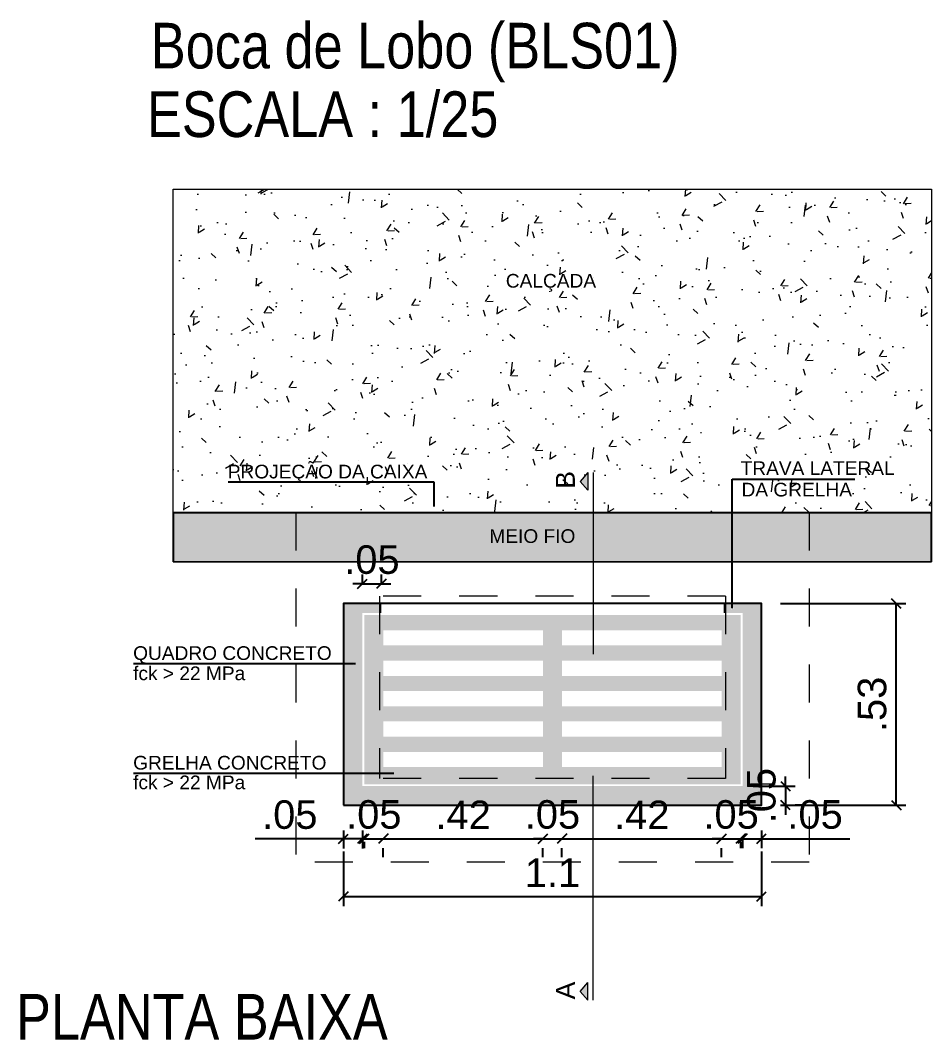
# Model space of a CAD drawing. Header units: feet. Extents: x 203667 to 205527, y 9204857 to 9205156.
# Drawn here: x 204228.062 to 204230.459, y 9205144.817 to 9205147.497 of the extents above; entities that cross this region are included whole.
import ezdxf
from ezdxf.enums import TextEntityAlignment as Align

# ---------------------------------------------------------------- set-up
doc = ezdxf.new("R2010")
doc.units = ezdxf.units.FT
doc.header["$LTSCALE"] = 0.3
doc.header["$MEASUREMENT"] = 0
doc.linetypes.add('HIDDEN', pattern=[0.375, 0.25, -0.125])
for name, color, linetype in [('CALÇADA', 3, 'Continuous'), ('CORTE', 250, 'Continuous'), ('cotas1', 7, 'Continuous'), ('LF', 7, 'Continuous'), ('projeção', 253, 'Continuous'), ('texto', 7, 'Continuous'), ('TEXTO-100', 7, 'Continuous'), ('TEXTURA', 7, 'Continuous')]:
    doc.layers.add(name, color=color, linetype=linetype)
for name, color, linetype, lineweight in [('COTA', 7, 'Continuous', 0), ('Cotas Calçadas', 7, 'Continuous', 25), ('Detalhe 2', 1, 'Continuous', 18)]:
    doc.layers.add(name, color=color, linetype=linetype, lineweight=lineweight)
doc.styles.add('COTA', font='arial.ttf')
doc.styles.add('ESC-50-60', font='arial.ttf', dxfattribs={"height": 0.075})
doc.styles.add('REG100', font='arial.ttf', dxfattribs={"height": 0.0625})
doc.styles.add('TARCISIO', font='swissci.ttf')
doc.dimstyles.new('ESC-50', dxfattribs={"dimtxt": 0.075, "dimasz": 0.025, "dimexe": 0.025, "dimexo": 0.05, "dimgap": 0.025, "dimtad": 1, "dimzin": 12, "dimdsep": 46, "dimtxsty": 'ESC-50-60', "dimblk": 'OBLIQUE', "dimcen": 0.09, "dimclrd": 256, "dimclre": 256, "dimclrt": 1, "dimadec": 0, "dimazin": 0, "dimtfac": 1, "dimtix": 1, "dimtmove": 0, "dimatfit": 3, "dimfxl": 1, "dimtolj": 1, "dimtzin": 12, "dimarcsym": 0})

# ---------------------------------------------------------------- blocks, each defined once
blk = doc.blocks.new('_Oblique')
at = {"layer": 'cotas1', "color": 0, "lineweight": -2}
blk.add_line((-0.5, -0.5), (0.5, 0.5), dxfattribs=at)
blk = doc.blocks.new('*D517')
at = {"layer": 'Cotas Calçadas', "lineweight": -2, "transparency": 16777216}
for p, q in [((204230.012, 9205145.3669), (204230.012, 9205145.3202)), ((204229.962, 9205145.3452), (204230.012, 9205145.3452)), ((204229.962, 9205145.3419), (204229.962, 9205145.3202)), ((204230.012, 9205145.3452), (204230.2439, 9205145.3452))]:
    blk.add_line(p, q, dxfattribs=at)
at = {"layer": 'Defpoints', "color": 0, "transparency": 16777216}
for p in [(204230.012, 9205145.4169), (204229.962, 9205145.3919), (204230.012, 9205145.3452)]:
    blk.add_point(p, dxfattribs=at)
at = {"layer": 'Cotas Calçadas', "lineweight": -2, "transparency": 16777216, "xscale": 0.025, "yscale": 0.025, "zscale": 0.025, "rotation": 180}
blk.add_blockref('_Oblique', (204229.962, 9205145.3452), dxfattribs=at)
at = {"layer": 'Cotas Calçadas', "lineweight": -2, "transparency": 16777216, "xscale": 0.025, "yscale": 0.025, "zscale": 0.025}
blk.add_blockref('_Oblique', (204230.012, 9205145.3452), dxfattribs=at)
at = {"layer": 'Cotas Calçadas', "color": 1, "transparency": 16777216, "insert": (204230.1529, 9205145.4085), "char_height": 0.075, "attachment_point": 5, "style": 'ESC-50-60'}
blk.add_mtext('\\A1;.05', dxfattribs=at)
blk = doc.blocks.new('*D518')
at = {"layer": 'Cotas Calçadas', "lineweight": -2, "transparency": 16777216}
for p, q in [((204229.907, 9205145.3452), (204229.882, 9205145.3452)), ((204229.907, 9205145.3452), (204229.957, 9205145.3452)), ((204229.957, 9205145.3452), (204229.982, 9205145.3452)), ((204229.957, 9205145.3369), (204229.957, 9205145.3202)), ((204229.907, 9205145.2969), (204229.907, 9205145.3202))]:
    blk.add_line(p, q, dxfattribs=at)
at = {"layer": 'Defpoints', "color": 0, "transparency": 16777216}
for p in [(204229.957, 9205145.3869), (204229.907, 9205145.3469), (204229.957, 9205145.3452)]:
    blk.add_point(p, dxfattribs=at)
at = {"layer": 'Cotas Calçadas', "lineweight": -2, "transparency": 16777216, "xscale": 0.025, "yscale": 0.025, "zscale": 0.025}
blk.add_blockref('_Oblique', (204229.907, 9205145.3452), dxfattribs=at)
at = {"layer": 'Cotas Calçadas', "lineweight": -2, "transparency": 16777216, "xscale": 0.025, "yscale": 0.025, "zscale": 0.025, "rotation": 180}
blk.add_blockref('_Oblique', (204229.957, 9205145.3452), dxfattribs=at)
at = {"layer": 'Cotas Calçadas', "color": 1, "transparency": 16777216, "insert": (204229.932, 9205145.4085), "char_height": 0.075, "attachment_point": 5, "style": 'ESC-50-60'}
blk.add_mtext('\\A1;.05', dxfattribs=at)
blk = doc.blocks.new('*D519')
at = {"layer": 'Cotas Calçadas', "lineweight": -2, "transparency": 16777216}
for p, q in [((204229.487, 9205145.3452), (204229.907, 9205145.3452)), ((204229.487, 9205145.2969), (204229.487, 9205145.3202)), ((204229.907, 9205145.2969), (204229.907, 9205145.3202))]:
    blk.add_line(p, q, dxfattribs=at)
at = {"layer": 'Defpoints', "color": 0, "transparency": 16777216}
for p in [(204229.487, 9205145.3469), (204229.907, 9205145.3469), (204229.907, 9205145.3452)]:
    blk.add_point(p, dxfattribs=at)
at = {"layer": 'Cotas Calçadas', "lineweight": -2, "transparency": 16777216, "xscale": 0.025, "yscale": 0.025, "zscale": 0.025, "rotation": 180}
blk.add_blockref('_Oblique', (204229.487, 9205145.3452), dxfattribs=at)
at = {"layer": 'Cotas Calçadas', "lineweight": -2, "transparency": 16777216, "xscale": 0.025, "yscale": 0.025, "zscale": 0.025}
blk.add_blockref('_Oblique', (204229.907, 9205145.3452), dxfattribs=at)
at = {"layer": 'Cotas Calçadas', "color": 1, "transparency": 16777216, "insert": (204229.697, 9205145.4079), "char_height": 0.075, "attachment_point": 5, "style": 'ESC-50-60'}
blk.add_mtext('\\A1;.42', dxfattribs=at)
blk = doc.blocks.new('*D520')
at = {"layer": 'Cotas Calçadas', "lineweight": -2, "transparency": 16777216}
for p, q in [((204229.437, 9205145.3452), (204229.412, 9205145.3452)), ((204229.437, 9205145.3452), (204229.487, 9205145.3452)), ((204229.487, 9205145.3452), (204229.512, 9205145.3452)), ((204229.437, 9205145.2969), (204229.437, 9205145.3202)), ((204229.487, 9205145.2969), (204229.487, 9205145.3202))]:
    blk.add_line(p, q, dxfattribs=at)
at = {"layer": 'Defpoints', "color": 0, "transparency": 16777216}
for p in [(204229.437, 9205145.3469), (204229.487, 9205145.3469), (204229.487, 9205145.3452)]:
    blk.add_point(p, dxfattribs=at)
at = {"layer": 'Cotas Calçadas', "lineweight": -2, "transparency": 16777216, "xscale": 0.025, "yscale": 0.025, "zscale": 0.025}
blk.add_blockref('_Oblique', (204229.437, 9205145.3452), dxfattribs=at)
at = {"layer": 'Cotas Calçadas', "lineweight": -2, "transparency": 16777216, "xscale": 0.025, "yscale": 0.025, "zscale": 0.025, "rotation": 180}
blk.add_blockref('_Oblique', (204229.487, 9205145.3452), dxfattribs=at)
at = {"layer": 'Cotas Calçadas', "color": 1, "transparency": 16777216, "insert": (204229.462, 9205145.4085), "char_height": 0.075, "attachment_point": 5, "style": 'ESC-50-60'}
blk.add_mtext('\\A1;.05', dxfattribs=at)
blk = doc.blocks.new('*D521')
at = {"layer": 'Cotas Calçadas', "lineweight": -2, "transparency": 16777216}
for p, q in [((204230.0752, 9205145.4834), (204230.0752, 9205145.5084)), ((204230.012, 9205145.4834), (204230.1002, 9205145.4834)), ((204230.0752, 9205145.4834), (204230.0752, 9205145.4334)), ((204230.0752, 9205145.4334), (204230.0752, 9205145.4084)), ((204230.1252, 9205145.4334), (204230.1002, 9205145.4334))]:
    blk.add_line(p, q, dxfattribs=at)
at = {"layer": 'Defpoints', "color": 0, "transparency": 16777216}
for p in [(204229.962, 9205145.4834), (204230.0752, 9205145.4334), (204230.0752, 9205145.4334)]:
    blk.add_point(p, dxfattribs=at)
at = {"layer": 'Cotas Calçadas', "lineweight": -2, "transparency": 16777216, "xscale": 0.025, "yscale": 0.025, "zscale": 0.025}
for p, rotation in [((204230.0752, 9205145.4834), 270), ((204230.0752, 9205145.4334), 90)]:
    blk.add_blockref('_Oblique', p, dxfattribs=dict(at, rotation=rotation))
at = {"layer": 'Cotas Calçadas', "color": 1, "transparency": 16777216, "insert": (204230.0119, 9205145.4584), "char_height": 0.075, "attachment_point": 5, "rotation": 90, "style": 'ESC-50-60'}
blk.add_mtext('\\A1;.05', dxfattribs=at)
blk = doc.blocks.new('*D522')
at = {"layer": 'Cotas Calçadas', "lineweight": -2, "transparency": 16777216}
for p, q in [((204230.062, 9205145.9634), (204230.3915, 9205145.9634)), ((204230.3665, 9205145.4334), (204230.3665, 9205145.9634)), ((204230.062, 9205145.4334), (204230.3915, 9205145.4334))]:
    blk.add_line(p, q, dxfattribs=at)
at = {"layer": 'Defpoints', "color": 0, "transparency": 16777216}
for p in [(204230.012, 9205145.9634), (204230.3665, 9205145.9634), (204230.012, 9205145.4334)]:
    blk.add_point(p, dxfattribs=at)
at = {"layer": 'Cotas Calçadas', "lineweight": -2, "transparency": 16777216, "xscale": 0.025, "yscale": 0.025, "zscale": 0.025}
for p, rotation in [((204230.3665, 9205145.9634), 90), ((204230.3665, 9205145.4334), 270)]:
    blk.add_blockref('_Oblique', p, dxfattribs=dict(at, rotation=rotation))
at = {"layer": 'Cotas Calçadas', "color": 1, "transparency": 16777216, "insert": (204230.3032, 9205145.6984), "char_height": 0.075, "attachment_point": 5, "rotation": 90, "style": 'ESC-50-60'}
blk.add_mtext('\\A1;.53', dxfattribs=at)
blk = doc.blocks.new('*D527')
at = {"layer": 'Cotas Calçadas', "lineweight": -2, "transparency": 16777216}
for p, q in [((204228.962, 9205146.0134), (204228.962, 9205146.0403)), ((204229.012, 9205146.0134), (204229.012, 9205146.0403)), ((204228.962, 9205146.0153), (204228.937, 9205146.0153)), ((204228.962, 9205146.0153), (204229.012, 9205146.0153)), ((204229.012, 9205146.0153), (204229.037, 9205146.0153))]:
    blk.add_line(p, q, dxfattribs=at)
at = {"layer": 'Defpoints', "color": 0, "transparency": 16777216}
for p in [(204229.012, 9205146.0153), (204228.962, 9205145.9634), (204229.012, 9205145.9634)]:
    blk.add_point(p, dxfattribs=at)
at = {"layer": 'Cotas Calçadas', "lineweight": -2, "transparency": 16777216, "xscale": 0.025, "yscale": 0.025, "zscale": 0.025}
blk.add_blockref('_Oblique', (204228.962, 9205146.0153), dxfattribs=at)
at = {"layer": 'Cotas Calçadas', "lineweight": -2, "transparency": 16777216, "xscale": 0.025, "yscale": 0.025, "zscale": 0.025, "rotation": 180}
blk.add_blockref('_Oblique', (204229.012, 9205146.0153), dxfattribs=at)
at = {"layer": 'Cotas Calçadas', "color": 1, "transparency": 16777216, "insert": (204228.987, 9205146.0786), "char_height": 0.075, "attachment_point": 5, "style": 'ESC-50-60'}
blk.add_mtext('\\A1;.05', dxfattribs=at)
blk = doc.blocks.new('*D528')
at = {"layer": 'Cotas Calçadas', "lineweight": -2, "transparency": 16777216}
for p, q in [((204228.967, 9205145.3452), (204228.942, 9205145.3452)), ((204228.967, 9205145.3452), (204229.017, 9205145.3452)), ((204228.967, 9205145.3369), (204228.967, 9205145.3202)), ((204229.017, 9205145.3452), (204229.042, 9205145.3452)), ((204229.017, 9205145.2969), (204229.017, 9205145.3202))]:
    blk.add_line(p, q, dxfattribs=at)
at = {"layer": 'Defpoints', "color": 0, "transparency": 16777216}
for p in [(204228.967, 9205145.3869), (204229.017, 9205145.3469), (204229.017, 9205145.3452)]:
    blk.add_point(p, dxfattribs=at)
at = {"layer": 'Cotas Calçadas', "lineweight": -2, "transparency": 16777216, "xscale": 0.025, "yscale": 0.025, "zscale": 0.025}
blk.add_blockref('_Oblique', (204228.967, 9205145.3452), dxfattribs=at)
at = {"layer": 'Cotas Calçadas', "lineweight": -2, "transparency": 16777216, "xscale": 0.025, "yscale": 0.025, "zscale": 0.025, "rotation": 180}
blk.add_blockref('_Oblique', (204229.017, 9205145.3452), dxfattribs=at)
at = {"layer": 'Cotas Calçadas', "color": 1, "transparency": 16777216, "insert": (204228.992, 9205145.4085), "char_height": 0.075, "attachment_point": 5, "style": 'ESC-50-60'}
blk.add_mtext('\\A1;.05', dxfattribs=at)
blk = doc.blocks.new('*D529')
at = {"layer": 'Cotas Calçadas', "lineweight": -2, "transparency": 16777216}
for p, q in [((204228.912, 9205145.3669), (204228.912, 9205145.3198)), ((204228.962, 9205145.3669), (204228.962, 9205145.3198)), ((204228.912, 9205145.3448), (204228.68, 9205145.3448)), ((204228.962, 9205145.3448), (204228.912, 9205145.3448)), ((204228.962, 9205145.3448), (204228.987, 9205145.3448))]:
    blk.add_line(p, q, dxfattribs=at)
at = {"layer": 'Defpoints', "color": 0, "transparency": 16777216}
for p in [(204228.912, 9205145.4169), (204228.962, 9205145.4169), (204228.962, 9205145.3448)]:
    blk.add_point(p, dxfattribs=at)
at = {"layer": 'Cotas Calçadas', "lineweight": -2, "transparency": 16777216, "xscale": 0.025, "yscale": 0.025, "zscale": 0.025}
blk.add_blockref('_Oblique', (204228.912, 9205145.3448), dxfattribs=at)
at = {"layer": 'Cotas Calçadas', "lineweight": -2, "transparency": 16777216, "xscale": 0.025, "yscale": 0.025, "zscale": 0.025, "rotation": 180}
blk.add_blockref('_Oblique', (204228.962, 9205145.3448), dxfattribs=at)
at = {"layer": 'Cotas Calçadas', "color": 1, "transparency": 16777216, "insert": (204228.771, 9205145.4081), "char_height": 0.075, "attachment_point": 5, "style": 'ESC-50-60'}
blk.add_mtext('\\A1;.05', dxfattribs=at)
blk = doc.blocks.new('*D530')
at = {"layer": 'Cotas Calçadas', "lineweight": -2, "transparency": 16777216}
for p, q in [((204228.912, 9205145.3119), (204228.912, 9205145.1682)), ((204230.012, 9205145.3119), (204230.012, 9205145.1682)), ((204228.912, 9205145.1932), (204230.012, 9205145.1932))]:
    blk.add_line(p, q, dxfattribs=at)
at = {"layer": 'Defpoints', "color": 0, "transparency": 16777216}
for p in [(204228.912, 9205145.3619), (204230.012, 9205145.3619), (204230.012, 9205145.1932)]:
    blk.add_point(p, dxfattribs=at)
at = {"layer": 'Cotas Calçadas', "lineweight": -2, "transparency": 16777216, "xscale": 0.025, "yscale": 0.025, "zscale": 0.025, "rotation": 180}
blk.add_blockref('_Oblique', (204228.912, 9205145.1932), dxfattribs=at)
at = {"layer": 'Cotas Calçadas', "lineweight": -2, "transparency": 16777216, "xscale": 0.025, "yscale": 0.025, "zscale": 0.025}
blk.add_blockref('_Oblique', (204230.012, 9205145.1932), dxfattribs=at)
at = {"layer": 'Cotas Calçadas', "color": 1, "transparency": 16777216, "insert": (204229.462, 9205145.2558), "char_height": 0.075, "attachment_point": 5, "style": 'ESC-50-60'}
blk.add_mtext('\\A1;1.1', dxfattribs=at)
blk = doc.blocks.new('*D531')
at = {"layer": 'Cotas Calçadas', "lineweight": -2, "transparency": 16777216}
for p, q in [((204229.017, 9205145.3452), (204229.437, 9205145.3452)), ((204229.017, 9205145.2969), (204229.017, 9205145.3202)), ((204229.437, 9205145.2969), (204229.437, 9205145.3202))]:
    blk.add_line(p, q, dxfattribs=at)
at = {"layer": 'Defpoints', "color": 0, "transparency": 16777216}
for p in [(204229.017, 9205145.3469), (204229.437, 9205145.3469), (204229.437, 9205145.3452)]:
    blk.add_point(p, dxfattribs=at)
at = {"layer": 'Cotas Calçadas', "lineweight": -2, "transparency": 16777216, "xscale": 0.025, "yscale": 0.025, "zscale": 0.025, "rotation": 180}
blk.add_blockref('_Oblique', (204229.017, 9205145.3452), dxfattribs=at)
at = {"layer": 'Cotas Calçadas', "lineweight": -2, "transparency": 16777216, "xscale": 0.025, "yscale": 0.025, "zscale": 0.025}
blk.add_blockref('_Oblique', (204229.437, 9205145.3452), dxfattribs=at)
at = {"layer": 'Cotas Calçadas', "color": 1, "transparency": 16777216, "insert": (204229.227, 9205145.4079), "char_height": 0.075, "attachment_point": 5, "style": 'ESC-50-60'}
blk.add_mtext('\\A1;.42', dxfattribs=at)

msp = doc.modelspace()

# ---------------------------------------------------------------- hatches: boundary and pattern name
at = {"layer": 'CORTE', "lineweight": 5}
for points in [[(204229.5345, 9205146.2849), (204229.555, 9205146.2616), (204229.555, 9205146.3083)], [(204229.555, 9205144.9205), (204229.555, 9205144.9672), (204229.5345, 9205144.9438)]]:
    msp.add_hatch(color=256, dxfattribs=at).paths.add_polyline_path(points)
at = {"layer": 'COTA'}
h = msp.add_hatch(dxfattribs=at)
h.set_pattern_fill('AR-CONC', color=8, scale=0.027, angle=37)
h.set_pattern_definition([(87, (-43028.65271, 8140.49452), (0.1648605499205, 0.1030163049188), [0.02025, -0.22275]), (32, (-43028.65271, 8140.49452), (-0.1521429124807, 0.139650672051), [0.0162, -0.1782]), (137.45144446, (-43028.63897, 8140.5031), (0.0127176382114, 0.2426669749317), [0.01720985184, -0.18930837024]), (83.1842, (-43028.6852, 8140.53764), (0.257026179852, 0.13772491854), [0.030375, -0.334125]), (133.63563549, (-43028.6638, 8140.54912), (0.043258053085, 0.361924012634), [0.02581479234, -0.2839627152]), (28.18416399, (-43028.6852, 8140.53764), (0.043258053034, 0.361924012424), [0.0243, -0.26730000027]), (58, (-43028.65552, 8140.54311), (0.1941335815572, 0.010174109838), [0.02025, -0.22275]), (3, (-43028.65552, 8140.5431), (-0.065363200273, 0.195901577514), [0.0162, -0.1782]), (108.45144474, (-43028.63934, 8140.54396), (0.128770379964, 0.2060756858247), [0.0172098513, -0.18930837024]), (74.5, (-43028.65271, 8140.494516), (-0.05146989212625, 0.073758285816), [0, -0.17604, 0, -0.1809, 0, -0.178875]), (44.5, (-43028.65271, 8140.49452), (-0.0073618792123, 0.1277938075826), [0, -0.10314, 0, -0.17199, 0, -0.068175]), (4.5, (-43028.7008, 8140.45828), (0.1187739218454, 0.081877294879), [0, -0.0675, 0, -0.2106, 0, -0.27945]), (354.5, (-43028.72236, 8140.44203), (0.1094872954172, 0.1163477497396), [0, -0.08775, 0, -0.13986, 0, -0.19845])])
h.paths.add_polyline_path([(204228.4645, 9205147.0534), (204228.4645, 9205146.2034), (204230.4595, 9205146.2034), (204230.4595, 9205147.0534)])
at = {"layer": 'LF', "linetype": 'Continuous'}
h = msp.add_hatch(dxfattribs=at)
h.set_pattern_fill('AR-CONC', color=251, scale=0.0078, style=0)
h.set_pattern_definition([(50, (-42981.97336, 8092.789945), (0.05594629424286, -0.00489466652864), [0.00585, -0.06435]), (355, (-42981.97336, 8092.789945), (-0.0108226040218, 0.0586709864286), [0.00468, -0.05148]), (100.45144446, (-42981.968696, 8092.789537), (0.0451236900447, 0.05377631929555), [0.004971734976, -0.054689084736]), (46.1842, (-42981.97336, 8092.805545), (0.0832448237924, -0.01291050390186), [0.008775, -0.096525]), (96.63563549, (-42981.96642, 8092.80447), (0.0729036317626, 0.0759812508604), [0.007457606676, -0.08203367328]), (351.18416399, (-42981.97336, 8092.805545), (0.0729036317143, 0.07598125082106), [0.00702, -0.077220000078]), (21, (-42981.96556, 8092.801645), (0.04655875006524, -0.0314042734719), [0.00585, -0.06435]), (326, (-42981.96556, 8092.801645), (0.0189785958899, 0.05656170351365), [0.00468, -0.05148]), (71.45144474, (-42981.96168, 8092.79903), (0.06553734538494, 0.0251574299189), [0.00497173482, -0.054689084736]), (37.5, (-42981.973359, 8092.789945), (0.00094846871475, 0.025965720598842), [0, -0.050856, 0, -0.05226, 0, -0.051675]), (7.5, (-42981.973359, 8092.789945), (0.02051942392049, 0.03076411352682), [0, -0.029796, 0, -0.049686, 0, -0.019695]), (327.5, (-42981.990753, 8092.789945), (0.04163815002145, -0.00175927999528), [0, -0.0195, 0, -0.06084, 0, -0.08073]), (317.5, (-42981.998553, 8092.789945), (0.0454885212087, 0.00780818862192), [0, -0.02535, 0, -0.040404, 0, -0.05733])])
h.paths.add_polyline_path([(204230.4595, 9205146.0734), (204230.4595, 9205146.2034), (204228.4645, 9205146.2034), (204228.4645, 9205146.0734)])
at = {"layer": 'TEXTURA', "linetype": 'Continuous'}
h = msp.add_hatch(color=254, dxfattribs=at)
h.paths.add_polyline_path([(204229.007, 9205145.9384), (204229.007, 9205145.9634), (204228.962, 9205145.9634), (204228.962, 9205145.9384)])
h.paths.add_polyline_path([(204228.912, 9205145.8051), (204228.9366, 9205145.8051, -0.414214), (204228.9404, 9205145.8088, -1), (204228.9404, 9205145.8013, -0.414214), (204228.9366, 9205145.8051), (204228.912, 9205145.8051), (204228.912, 9205145.674), (204228.962, 9205145.674), (204228.962, 9205145.9634), (204228.912, 9205145.9634)])
h.paths.add_polyline_path([(204228.962, 9205145.674), (204228.912, 9205145.674), (204228.912, 9205145.5566), (204228.962, 9205145.5566)])
h.paths.add_polyline_path([(204228.962, 9205145.5566), (204228.912, 9205145.5566), (204228.912, 9205145.4334), (204229.262, 9205145.4334), (204229.262, 9205145.4834), (204228.962, 9205145.4834)])
h.paths.add_polyline_path([(204229.5693, 9205145.4334), (204229.5693, 9205145.4834), (204229.262, 9205145.4834), (204229.262, 9205145.4334)])
h.paths.add_polyline_path([(204229.662, 9205145.4334), (204229.662, 9205145.4834), (204229.5693, 9205145.4834), (204229.5693, 9205145.4334)])
h.paths.add_polyline_path([(204230.012, 9205145.4334), (204230.012, 9205145.674), (204229.962, 9205145.674), (204229.962, 9205145.4834), (204229.662, 9205145.4834), (204229.662, 9205145.4334)])
h.paths.add_polyline_path([(204229.962, 9205145.674), (204230.012, 9205145.674), (204230.012, 9205145.9634), (204229.962, 9205145.9634)])
h.paths.add_polyline_path([(204229.962, 9205145.9384), (204229.962, 9205145.9634), (204229.9347, 9205145.9634), (204229.9347, 9205145.9552, -1), (204229.9347, 9205145.9477, -1), (204229.9347, 9205145.9552), (204229.9347, 9205145.9634), (204229.917, 9205145.9634), (204229.917, 9205145.9384)])
for points in [[(204229.012, 9205145.9634), (204229.007, 9205145.9634), (204229.007, 9205145.9384), (204229.012, 9205145.9384)], [(204229.917, 9205145.9634), (204229.912, 9205145.9634), (204229.912, 9205145.9384), (204229.917, 9205145.9384)]]:
    msp.add_hatch(color=254, dxfattribs=at).paths.add_polyline_path(points)
h = msp.add_hatch(color=253, dxfattribs=at)
h.paths.add_polyline_path([(204229.007, 9205145.9334), (204229.007, 9205145.5566), (204229.017, 9205145.5566), (204229.017, 9205145.5734), (204229.437, 9205145.5734), (204229.437, 9205145.5334), (204229.017, 9205145.5334), (204229.017, 9205145.5566), (204229.007, 9205145.5566), (204229.007, 9205145.5034), (204229.917, 9205145.5034), (204229.917, 9205145.9334), (204229.5693, 9205145.9334), (204229.5693, 9205145.8934), (204229.907, 9205145.8934), (204229.907, 9205145.8534), (204229.487, 9205145.8534), (204229.487, 9205145.8934), (204229.5693, 9205145.8934), (204229.5693, 9205145.9334)])
h.paths.add_polyline_path([(204229.437, 9205145.8934), (204229.017, 9205145.8934), (204229.017, 9205145.8534), (204229.437, 9205145.8534)], flags=17)
h.paths.add_polyline_path([(204229.437, 9205145.8134), (204229.437, 9205145.7734), (204229.017, 9205145.7734), (204229.017, 9205145.8134)], flags=16)
h.paths.add_polyline_path([(204229.487, 9205145.8134), (204229.907, 9205145.8134), (204229.907, 9205145.7734), (204229.487, 9205145.7734)], flags=16)
h.paths.add_polyline_path([(204229.437, 9205145.7334), (204229.437, 9205145.6934), (204229.017, 9205145.6934), (204229.017, 9205145.7334)], flags=16)
h.paths.add_polyline_path([(204229.487, 9205145.7334), (204229.907, 9205145.7334), (204229.907, 9205145.6934), (204229.487, 9205145.6934)], flags=16)
h.paths.add_polyline_path([(204229.437, 9205145.6534), (204229.437, 9205145.6134), (204229.017, 9205145.6134), (204229.017, 9205145.6534)], flags=16)
h.paths.add_polyline_path([(204229.487, 9205145.6534), (204229.907, 9205145.6534), (204229.907, 9205145.6134), (204229.487, 9205145.6134)], flags=16)
h.paths.add_polyline_path([(204229.487, 9205145.5734), (204229.907, 9205145.5734), (204229.907, 9205145.5334), (204229.487, 9205145.5334)], flags=16)
h.paths.add_polyline_path([(204229.007, 9205145.9334), (204228.967, 9205145.9334), (204228.967, 9205145.674), (204229.007, 9205145.674)])
h.paths.add_polyline_path([(204229.007, 9205145.674), (204228.967, 9205145.674), (204228.967, 9205145.5566), (204229.007, 9205145.5566)])
h.paths.add_polyline_path([(204229.007, 9205145.5566), (204228.967, 9205145.5566), (204228.967, 9205145.4884), (204229.262, 9205145.4884), (204229.262, 9205145.5034), (204229.007, 9205145.5034)])
h.paths.add_polyline_path([(204229.262, 9205145.5034), (204229.262, 9205145.4884), (204229.5693, 9205145.4884), (204229.5693, 9205145.5034)])
h.paths.add_polyline_path([(204229.662, 9205145.5034), (204229.662, 9205145.4884), (204229.957, 9205145.4884), (204229.957, 9205145.674), (204229.917, 9205145.674), (204229.917, 9205145.5034)])
h.paths.add_polyline_path([(204229.957, 9205145.9334), (204229.917, 9205145.9334), (204229.917, 9205145.674), (204229.957, 9205145.674)])
h.paths.add_polyline_path([(204229.5693, 9205145.5034), (204229.5693, 9205145.4884), (204229.662, 9205145.4884), (204229.662, 9205145.5034)])

# ---------------------------------------------------------------- linework, layer by layer
at = {"lineweight": 5}
for p, q in [((204229.555, 9205146.3083), (204229.5345, 9205146.2849)), ((204229.555, 9205146.3083), (204229.555, 9205146.2616)), ((204229.5693, 9205146.3083), (204229.5693, 9205145.8302)), ((204229.5345, 9205146.2849), (204229.555, 9205146.2616)), ((204229.5693, 9205144.9205), (204229.5693, 9205145.5105)), ((204229.5345, 9205144.9438), (204229.555, 9205144.9672)), ((204229.555, 9205144.9205), (204229.555, 9205144.9672)), ((204229.555, 9205144.9205), (204229.5345, 9205144.9438))]:
    msp.add_line(p, q, dxfattribs=at)
at = {"layer": 'CALÇADA'}
for p, q in [((204228.4645, 9205146.2034), (204230.4595, 9205146.2034)), ((204228.4645, 9205146.2034), (204228.4645, 9205146.0734)), ((204230.4595, 9205146.0734), (204230.4595, 9205146.2034))]:
    msp.add_line(p, q, dxfattribs=at)
at = {"layer": 'COTA'}
for p, q in [((204228.4645, 9205147.0534), (204230.4595, 9205147.0534)), ((204228.4645, 9205146.0734), (204230.4595, 9205146.0734)), ((204230.0482, 9205145.4883), (204229.9832, 9205145.4883))]:
    msp.add_line(p, q, dxfattribs=at)
for points in [[(204230.4595, 9205146.2034), (204228.4645, 9205146.2034), (204228.4645, 9205147.0534), (204230.4595, 9205147.0534)], [(204230.4595, 9205146.0734), (204228.4645, 9205146.0734), (204228.4645, 9205146.2034), (204230.4595, 9205146.2034)]]:
    msp.add_lwpolyline(points, close=True, dxfattribs=at)
at = {"layer": 'Cotas Calçadas'}
msp.add_lwpolyline([(204228.912, 9205145.4334), (204230.012, 9205145.4334), (204230.012, 9205145.9634), (204228.912, 9205145.9634)], close=True, dxfattribs=at)
at = {"layer": 'Detalhe 2', "color": 1}
msp.add_line((204230.012, 9205145.4334), (204230.012, 9205145.9634), dxfattribs=at)
at = {"layer": 'LF'}
for p, q in [((204229.1504, 9205146.2824), (204228.6088, 9205146.2824)), ((204229.1504, 9205146.2184), (204229.1504, 9205146.2824)), ((204229.9347, 9205145.9664), (204229.9347, 9205146.291)), ((204229.9347, 9205146.291), (204230.2576, 9205146.291)), ((204229.9347, 9205145.9514), (204229.9347, 9205146.2824)), ((204228.9441, 9205145.8051), (204228.3599, 9205145.8051)), ((204229.0447, 9205145.5167), (204228.3599, 9205145.5167))]:
    msp.add_line(p, q, dxfattribs=at)
at = {"layer": 'projeção', "linetype": 'HIDDEN', "lineweight": 5}
for p, q in [((204228.787, 9205146.2034), (204228.787, 9205145.2834)), ((204230.137, 9205146.2034), (204228.787, 9205146.2034)), ((204230.137, 9205146.2034), (204230.137, 9205145.2834)), ((204229.007, 9205145.9834), (204229.007, 9205145.5034)), ((204229.917, 9205145.9834), (204229.007, 9205145.9834)), ((204229.917, 9205145.9834), (204229.917, 9205145.5034)), ((204229.917, 9205145.5034), (204229.007, 9205145.5034)), ((204230.137, 9205145.2834), (204228.787, 9205145.2834))]:
    msp.add_line(p, q, dxfattribs=at)

# ---------------------------------------------------------------- texts
at = {"layer": 'CORTE', "linetype": 'Continuous', "style": 'REG100'}
for s, p in [('B', (204229.521, 9205146.2655)), ('A', (204229.521, 9205144.9226))]:
    msp.add_text(s, height=0.05, rotation=90, dxfattribs=at).set_placement(p)
at = {"layer": 'texto', "style": 'TARCISIO'}
msp.add_text('Boca de Lobo (BLS01)', height=0.12, dxfattribs=at).set_placement((204229.1009, 9205147.3707), align=Align.CENTER)
for s, p in [('ESCALA : 1/25', (204228.3952, 9205147.1904)), ('PLANTA BAIXA', (204228.0509, 9205144.8169))]:
    msp.add_text(s, height=0.12, dxfattribs=at).set_placement(p)
at = {"layer": 'TEXTO-100', "color": 7, "style": 'COTA'}
for s, p in [('CALÇADA', (204229.3393, 9205146.7943)), ('PROJEÇÃO DA CAIXA', (204228.6077, 9205146.2926)), ('TRAVA LATERAL', (204229.957, 9205146.3016)), ('DA GRELHA', (204229.9594, 9205146.2452)), ('MEIO FIO', (204229.296, 9205146.123)), ('QUADRO CONCRETO', (204228.3589, 9205145.8153)), ('fck > 22 MPa', (204228.3589, 9205145.7621)), ('GRELHA CONCRETO', (204228.3589, 9205145.527)), ('fck > 22 MPa', (204228.3589, 9205145.4753))]:
    msp.add_text(s, height=0.036, dxfattribs=at).set_placement(p)

# ---------------------------------------------------------------- dimensions: what is measured, and where the dimension line sits
at = {"layer": 'Cotas Calçadas'}
for base, p1, p2, picture, middle in [((204229.012, 9205146.0153), (204228.962, 9205145.9634), (204229.012, 9205145.9634), '*D527', (204228.987, 9205146.0786)), ((204229.017, 9205145.3452), (204228.967, 9205145.3869), (204229.017, 9205145.3469), '*D528', (204228.992, 9205145.4085)), ((204229.437, 9205145.3452), (204229.017, 9205145.3469), (204229.437, 9205145.3469), '*D531', (204229.227, 9205145.4079)), ((204229.487, 9205145.3452), (204229.437, 9205145.3469), (204229.487, 9205145.3469), '*D520', (204229.462, 9205145.4085)), ((204229.907, 9205145.3452), (204229.487, 9205145.3469), (204229.907, 9205145.3469), '*D519', (204229.697, 9205145.4079)), ((204229.957, 9205145.3452), (204229.907, 9205145.3469), (204229.957, 9205145.3869), '*D518', (204229.932, 9205145.4085)), ((204230.012, 9205145.1932), (204228.912, 9205145.3619), (204230.012, 9205145.3619), '*D530', (204229.462, 9205145.2558))]:
    dim = msp.add_linear_dim(base=base, p1=p1, p2=p2, dimstyle='ESC-50', dxfattribs=at)
    dim.commit()
    dim.dimension.update_dxf_attribs({"geometry": picture, "text_midpoint": middle})
for base, p1, p2, picture, middle in [((204230.3665, 9205145.9634), (204230.012, 9205145.4334), (204230.012, 9205145.9634), '*D522', (204230.3032, 9205145.6984)), ((204230.0752, 9205145.4334), (204229.962, 9205145.4834), (204230.0752, 9205145.4334), '*D521', (204230.0119, 9205145.4584))]:
    dim = msp.add_linear_dim(base=base, p1=p1, p2=p2, angle=90, dimstyle='ESC-50', dxfattribs=at)
    dim.commit()
    dim.dimension.update_dxf_attribs({"geometry": picture, "text_midpoint": middle})
for base, p1, p2, picture, middle in [((204228.962, 9205145.3448), (204228.912, 9205145.4169), (204228.962, 9205145.4169), '*D529', (204228.771, 9205145.3448)), ((204230.012, 9205145.3452), (204229.962, 9205145.3919), (204230.012, 9205145.4169), '*D517', (204230.1529, 9205145.3452))]:
    dim = msp.add_linear_dim(base=base, p1=p1, p2=p2, dimstyle='ESC-50', dxfattribs=at)
    dim.commit()
    dim.dimension.update_dxf_attribs({"geometry": picture, "text_midpoint": middle, "dimtype": 160})

doc.saveas('drawing.dxf')
